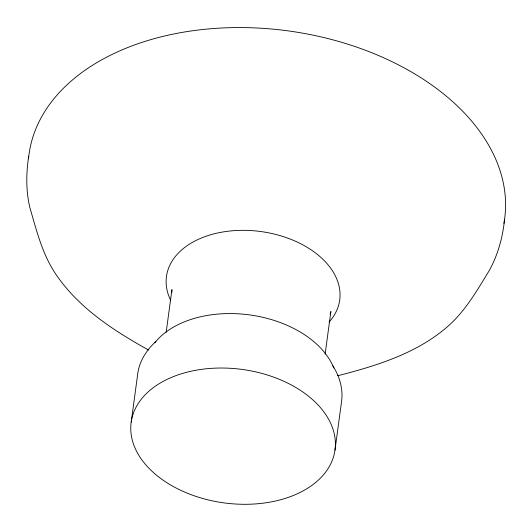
<?xml version="1.0" encoding="UTF-8"?>
<svg xmlns="http://www.w3.org/2000/svg" width="532" height="532" viewBox="0 0 532 532"><rect width="100%" height="100%" fill="white"/><g stroke="black" fill="none" stroke-linecap="round" stroke-linejoin="round"><path stroke-width="0.8" d="M171.823 292.7L171.942 289.641L166.164 332.374M131.198 422.149L137.861 372.846C139.723 360.523 146.839 349.763 155.889 341.458M325.112 354.232L330.891 311.506L330.166 314.478M334.974 450.178A102.849 67.338 7.7 0 0 190.263 371.403A102.849 67.338 7.7 0 0 174.017 486.906A102.849 67.338 7.7 0 0 334.974 450.178L341.644 400.869C343.233 388.526 339.423 376.184 332.859 365.797M504.575 219.257C502.773 237.252 497.959 254.875 489.147 270.741C476.798 290.931 464.855 311.865 446.621 327.426C416.37 353.255 377.84 365.338 340.021 375.173L337.627 375.592M148.707 350.116C113.442 330.518 78.297 307.749 55.428 273.628C42.148 253.684 36.508 230.256 29.858 207.573C25.702 189.904 26.115 171.676 29.087 153.861A239.985 157.126 7.7 0 1 291.822 31.401A239.985 157.126 7.7 0 1 503.924 223.314M170.666 300.367L170.021 298.937A87.421 57.237 7.7 0 1 262.083 231.713A87.421 57.237 7.7 0 1 329.062 322.073M28.522 158.755A239.985 157.126 7.7 0 1 28.775 156.302M154.845 342.721A96.678 63.301 7.7 0 1 250.386 315.011A96.678 63.301 7.7 0 1 333.817 368.044"/></g></svg>
